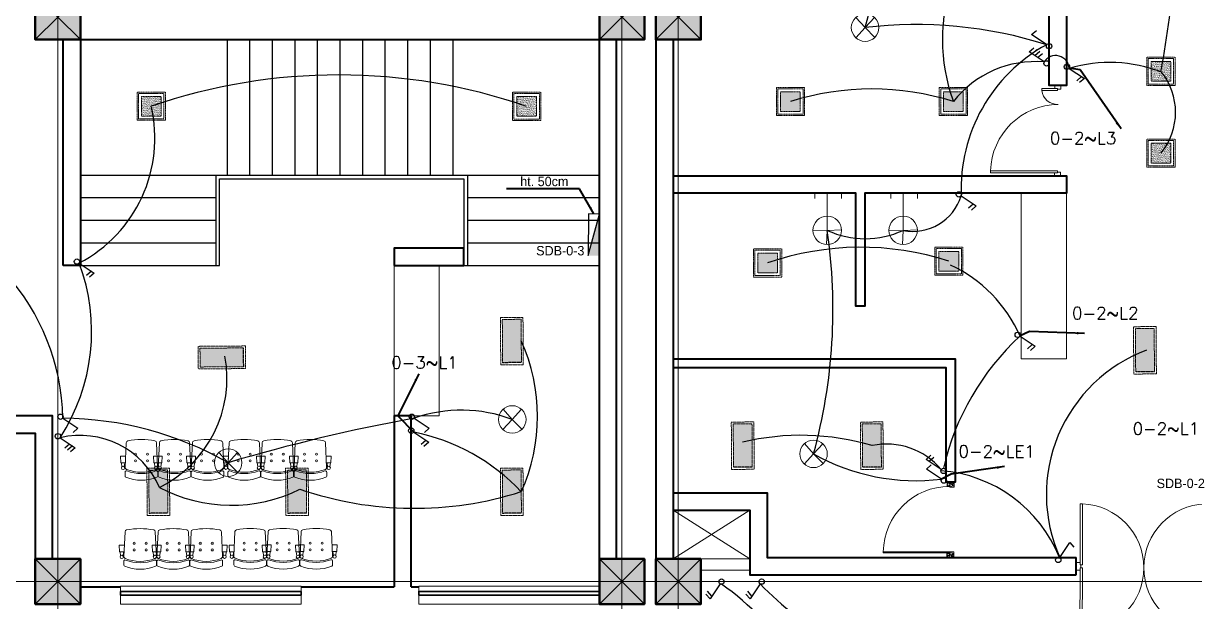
# Model space of a CAD drawing. Header units: millimetres. Extents: x 2402294 to 3337895, y 3394997 to 3969149.
# Drawn here: x 2451932 to 2467505, y 3896859 to 3904540 of the extents above; entities that cross this region are included whole.
import ezdxf

# ---------------------------------------------------------------- set-up
doc = ezdxf.new("R2010")
doc.units = ezdxf.units.MM
doc.header["$MEASUREMENT"] = 0
doc.linetypes.add('CENTER', pattern=[2, 1.25, -0.25, 0.25, -0.25])
doc.linetypes.add('DASHED', pattern=[0.75, 0.5, -0.25])
for name, color, linetype, lineweight in [('0newfurnture', 30, 'Continuous', 15), ('4 DB BOXES', 3, 'Continuous', 25), ('5 DB BOXES', 3, 'Continuous', 25), ('centreline', 52, 'CENTER', 5), ('Column-0.5', 14, 'Continuous', 50), ('conduit Light & fan City', 30, 'Continuous', 5), ('door', 41, 'Continuous', 5), ('Door Opening-0.09', 253, 'Continuous', 9), ('Furniture Hospital-0.09', 44, 'Continuous', 9), ('Hatch', 9, 'Continuous', 9), ('hidden lines', 205, 'DASHED', 5), ('Sill Level', 140, 'Continuous', 20), ('stairs', 6, 'Continuous', 25), ('Switches', 173, 'Continuous', 15), ('WALL 0.2', 7, 'Continuous', 20), ('wall 0.4', 7, 'Continuous', 40), ('WINDOW', 152, 'Continuous', 30), ('Windows Plan', 152, 'Continuous', 35)]:
    doc.layers.add(name, color=color, linetype=linetype, lineweight=lineweight)
for name, color, linetype in [('1 x 4 recessed', 80, 'CENTER'), ('2 x 11 recessed', 60, 'CENTER'), ('ceilling fan', 3, 'Continuous'), ('emergencylight', 1, 'Continuous'), ('wire powered ups', 3, 'Continuous'), ('Wires', 1, 'Continuous')]:
    doc.layers.add(name, color=color, linetype=linetype)
doc.styles.add('arial.', font='arial.ttf')
doc.styles.add('romans', font='romans.shx')
doc.styles.get("Standard").update_dxf_attribs({"font": 'arial.ttf'})
doc.dimstyles.get("Standard").update_dxf_attribs({"dimtxt": 500, "dimasz": 100, "dimexe": 100, "dimexo": 200, "dimgap": 0.09, "dimtad": 0, "dimtoh": 1, "dimdec": 0, "dimzin": 0, "dimdsep": 46, "dimtxsty": 'Standard', "dimblk": 'DOT', "dimcen": 0, "dimclrd": 256, "dimclre": 256, "dimclrt": 256, "dimadec": 0, "dimazin": 0, "dimtfac": 1, "dimtdec": 0, "dimtofl": 0, "dimtmove": 0, "dimatfit": 3, "dimfxl": 1, "dimtolj": 1, "dimtzin": 0, "dimlwd": -1, "dimlwe": -1, "dimarcsym": 1})

# ---------------------------------------------------------------- blocks, each defined once
blk = doc.blocks.new('BANCAS')
at = {"layer": 'Furniture Hospital-0.09'}
for p, q in [((-0.236, -0.247), (-0.314, -0.247)), ((-0.309, -0.347), (-0.314, -0.247)), ((-0.241, -0.347), (-0.309, -0.347)), ((-0.294, -0.405), (-0.3, -0.347)), ((-0.256, -0.405), (-0.25, -0.347)), ((0.314, -0.25), (0.236, -0.25)), ((0.309, -0.35), (0.241, -0.35)), ((0.256, -0.409), (0.25, -0.35)), ((0.294, -0.409), (0.3, -0.35)), ((0.309, -0.35), (0.314, -0.25))]:
    blk.add_line(p, q, dxfattribs=at)
blk.add_lwpolyline([(0.227, -0.048, 0.346546), (0.203, -0.019, 0.095695), (-0.203, -0.019, 0.346546), (-0.227, -0.048), (-0.244, -0.417, 0.318973), (-0.225, -0.447, 0.193005), (0.225, -0.447, 0.318973), (0.244, -0.417)], format="xyb", close=True, dxfattribs=at)
blk.add_lwpolyline([(-0.245, -0.522), (-0.245, -0.489, -0.522832), (-0.218, -0.471, 0.18), (0.218, -0.471, -0.522832), (0.245, -0.489), (0.245, -0.547, -0.306573), (0.232, -0.565, -0.192782), (-0.232, -0.565, -0.306573), (-0.245, -0.547), (-0.245, -0.504)], format="xyb", dxfattribs=at)
for centre, radius in [((-0.09, -0.22), 0.015), ((-0.09, -0.32), 0.015), ((0.09, -0.22), 0.015), ((0.09, -0.32), 0.015), ((-0.275, -0.422), 0.025), ((0.275, -0.425), 0.025)]:
    blk.add_circle(centre, radius, dxfattribs=at)
blk = doc.blocks.new('A$C72AE6952')
at = {"ltscale": 20, "xscale": 800, "yscale": 800, "zscale": 800, "row_count": 1, "column_count": 3, "row_spacing": 0, "column_spacing": 440.0000000000001}
blk.add_blockref('BANCAS', (-440, 0), dxfattribs=at)
blk = doc.blocks.new("door 5'")
at = {"layer": 'door', "ltscale": 1000}
for points in [[(2177525, 4317078), (2177525, 4317062), (2177516, 4317062), (2177516, 4317020), (2177473, 4317020), (2177474, 4317105)], [(2177525, 4317062), (2177525, 4317105), (2177474, 4317105), (2177473, 4317020)], [(2177474, 4317105), (2177516, 4317105)], [(2178689, 4317076), (2178689, 4317060), (2178697, 4317060), (2178697, 4317018), (2178740, 4317018), (2178740, 4317104)], [(2178689, 4317060), (2178689, 4317104), (2178740, 4317104), (2178740, 4317018)], [(2177473, 4317020), (2177516, 4317020)], [(2178697, 4316120), (2178697, 4317060), (2178671, 4317060), (2178671, 4316120), (2178697, 4316120)], [(2178740, 4317018), (2178697, 4317018)]]:
    blk.add_lwpolyline(points, dxfattribs=at)
blk.add_lwpolyline([(2177516, 4316839), (2177516, 4317062), (2177543, 4317062), (2177543, 4316839)], close=True, dxfattribs=at)
at = {"layer": 'Door Opening-0.09', "ltscale": 1000}
for centre, radius, start, end in [((2177516, 4317062), 224, 276.6944, 2.344), ((2178697, 4317076), 957, 180.3416, 268.4244)]:
    blk.add_arc(centre, radius, start, end, dxfattribs=at)
at = {"layer": 'WINDOW', "ltscale": 5}
blk.add_line((2177474, 4317104), (2177474, 4317104), dxfattribs=at)
blk = doc.blocks.new('MAIN DOOR')
at = {"layer": 'door', "ltscale": 1000}
for points in [[(2313.47, 188.53), (2347.4, 188.53), (2347.4, 187.28), (2313.47, 187.28)], [(2381.32, 188.53), (2348.88, 188.53), (2348.88, 187.28), (2381.32, 187.28)]]:
    blk.add_lwpolyline(points, close=True, dxfattribs=at)
for points in [[(2346.08, 190.6), (2346.08, 188.53)], [(2348.88, 188.12), (2347.4, 188.12), (2347.4, 188.53), (2346.08, 188.53), (2346.08, 190.6), (2350.2, 190.6)], [(2347.4, 188.12), (2348.88, 188.12), (2348.88, 188.53), (2350.2, 188.53), (2350.2, 190.6), (2346.08, 190.6)], [(2350.2, 190.6), (2350.2, 188.53)], [(2313.41, 120.66), (2347.33, 120.66), (2347.33, 121.91), (2313.41, 121.91), (2313.41, 120.66)], [(2348.82, 121.07), (2347.33, 121.07), (2347.33, 120.66), (2346.01, 120.66), (2346.01, 118.6), (2350.14, 118.6)], [(2347.33, 121.07), (2348.82, 121.07), (2348.82, 120.66), (2350.14, 120.66), (2350.14, 118.6), (2346.01, 118.6)], [(2346.01, 118.6), (2346.01, 120.66)], [(2381.26, 120.66), (2348.82, 120.66), (2348.82, 121.91), (2381.26, 121.91), (2381.26, 120.66)], [(2350.14, 118.6), (2350.14, 120.66)]]:
    blk.add_lwpolyline(points, dxfattribs=at)
at = {"layer": 'Door Opening-0.09', "ltscale": 1000}
for centre, radius, start, end in [((2347.4, 188.53), 33.94, 182.11678, 357.88255), ((2347.33, 120.66), 33.95, 2.11669, 177.88264)]:
    blk.add_arc(centre, radius, start, end, dxfattribs=at)
at = {"layer": 'WINDOW', "ltscale": 5}
blk.add_line((2350.14, 190.6), (2350.14, 190.6), dxfattribs=at)
blk = doc.blocks.new('d1')
at = {"layer": 'door'}
for p, q in [((2442.75, 10745.72), (2408.32, 10745.72)), ((2442.75, 10746.15), (2408.33, 10746.15)), ((2408.33, 10746.15), (2408.33, 10745.72))]:
    blk.add_line(p, q, dxfattribs=at)
at = {"layer": 'door', "ltscale": 80}
for points in [[(2445, 10779.7), (2445, 10781.99), (2444.56, 10781.99), (2444.56, 10782.43), (2441.8, 10782.43), (2441.8, 10781.99), (2441.36, 10781.99), (2441.36, 10780.14), (2442.75, 10780.14), (2442.75, 10779.7)], [(2445, 10746.15), (2445, 10743.87), (2444.56, 10743.87), (2444.56, 10743.43), (2441.8, 10743.43), (2441.8, 10743.87), (2441.36, 10743.87), (2441.36, 10745.72), (2442.75, 10745.72), (2442.75, 10746.15)]]:
    blk.add_lwpolyline(points, close=True, dxfattribs=at)
at = {"layer": 'Door Opening-0.09', "ltscale": 80}
blk.add_arc((2442.75, 10745.72), 34.42, 90, 179.27403, dxfattribs=at)
at = {"layer": 'hidden lines'}
for centre, radius, start, end in [((2441.64, 10791.37), 9.82, 268.39858, 287.31577), ((2441.38, 10784.76), 4.22, 269.78991, 318.96751), ((2444.33, 10781.34), 2.81, 166.46517, 205.18019), ((2445.01, 10781.68), 2.48, 162.46714, 233.24176), ((2441.57, 10782.05), 3, 308.46813, 358.9527), ((2445.46, 10782.07), 1.81, 168.64751, 255.23191), ((2441.64, 10734.49), 9.82, 72.68423, 91.60142), ((2441.38, 10741.1), 4.22, 41.03249, 90.21009), ((2444.33, 10744.52), 2.81, 154.81981, 193.53483), ((2445.01, 10744.18), 2.48, 126.75824, 197.53286), ((2441.57, 10743.81), 3, 1.0473, 51.53187), ((2445.46, 10743.79), 1.81, 104.76809, 191.35249)]:
    blk.add_arc(centre, radius, start, end, dxfattribs=at)
blk = doc.blocks.new('2ft column')
at = {"layer": 'Hatch', "ltscale": 5}
h = blk.add_hatch(color=256, dxfattribs=at)
h.dxf.hatch_style = 1
h.paths.add_polyline_path([(2207385, 4176559), (2207985, 4176559), (2207985, 4175959), (2207385, 4175959)])
at = {"layer": 'Column-0.5', "ltscale": 5}
blk.add_lwpolyline([(2207385, 4176559), (2207985, 4176559), (2207985, 4175959), (2207385, 4175959)], close=True, dxfattribs=at)
at = {"layer": 'Defpoints', "ltscale": 5}
for points in [[(2207985, 4176559), (2207385, 4175959)], [(2207985, 4175959), (2207385, 4176559)]]:
    blk.add_lwpolyline(points, dxfattribs=at)
blk = doc.blocks.new('main grid')
at = {"layer": 'centreline', "ltscale": 5}
for p, q in [((2533911, 4018930), (2533911, 3991299)), ((2541411, 4018930), (2541411, 3976624)), ((2542161, 4018930), (2542161, 3976624)), ((2559388, 3996172), (2515045, 3996172)), ((2559988, 3996172), (2515645, 3996172))]:
    blk.add_line(p, q, dxfattribs=at)
at = {"layer": 'Hatch'}
for p in [(326226, -172587), (333726, -172587), (326226, -180087), (333726, -180087)]:
    blk.add_blockref('2ft column', p, dxfattribs=at)
at = {"layer": 'Hatch', "xscale": -1}
for p in [(4749846, -172587), (4749846, -180087)]:
    blk.add_blockref('2ft column', p, dxfattribs=at)
blk = doc.blocks.new('w1')
at = {"layer": 'Sill Level'}
blk.add_lwpolyline([(2460641, 3827503), (2460641, 3825103), (2460401, 3825103), (2460401, 3827503)], close=True, dxfattribs=at)
at = {"layer": 'Windows Plan'}
blk.add_lwpolyline([(2460521, 3825103), (2460521, 3827503), (2460473, 3827503), (2460473, 3825103)], close=True, dxfattribs=at)
blk = doc.blocks.new('2 ft panel')
at = {"layer": '1 x 4 recessed', "lineweight": 0}
h = blk.add_hatch(dxfattribs=at)
h.set_pattern_fill('AR-SAND', color=256, scale=6.25)
h.set_pattern_definition([(37.5, (-417982.219, 97562.351), (-0.39370849, 12.04264856), [0, -9.5, 0, -10.625, 0, -10.15625]), (7.5, (-417982.219, 97562.351), (11.0611044, 17.6384129), [0, -5.125, 0, -8.5625, 0, -3.28125]), (327.5, (-417989.906, 97562.351), (19.46338664, 0.03536908), [0, -3.125, 0, -11.25, 0, -14.6875]), (317.5, (-417989.906, 97562.351), (18.7882913, 5.4854723), [0, -1.5625, 0, -7.375, 0, -8.4375])])
h.paths.add_polyline_path([(287, -125), (287, 125), (-288, 125), (-288, -125)])
at = {"layer": '1 x 4 recessed'}
blk.add_line((287, 125), (287, -125), dxfattribs=at)
at = {"layer": '1 x 4 recessed', "lineweight": 0}
for points in [[(316, -150), (-313, -150), (-313, 150), (316, 150)], [(287, -125), (-288, -125), (-288, 125), (287, 125)], [(316, 150), (316, -150)]]:
    blk.add_lwpolyline(points, dxfattribs=at)
blk = doc.blocks.new('1by1 15w')
at = {"layer": '2 x 11 recessed', "lineweight": 0, "true_color": 0xffffff}
h = blk.add_hatch(dxfattribs=at)
h.set_pattern_fill('DOTS', scale=7.6)
h.set_pattern_definition([(0, (-24150.00014, -28906.40267), (0.2375, 0.475), [0, -0.475])])
h.paths.add_polyline_path([(111699, 133932), (111912, 133932), (111912, 133720), (111699, 133720)])
at = {"layer": '2 x 11 recessed', "lineweight": 0}
for points in [[(111654, 133978), (111958, 133978), (111958, 133674), (111654, 133674)], [(111669, 133963), (111942, 133963), (111942, 133689), (111669, 133689)], [(111699, 133932), (111912, 133932), (111912, 133720), (111699, 133720)]]:
    blk.add_lwpolyline(points, close=True, dxfattribs=at)
blk = doc.blocks.new('1by1 6w')
at = {"layer": '2 x 11 recessed', "lineweight": 0}
h = blk.add_hatch(dxfattribs=at)
h.set_pattern_fill('AR-SAND', color=256, scale=7.6)
h.set_pattern_definition([(37.5, (-507751.777, 116886.896), (-0.47874952, 14.64386064), [0, -11.552, 0, -12.92, 0, -12.35]), (7.5, (-507751.777, 116886.896), (13.45030296, 21.4483101), [0, -6.232, 0, -10.412, 0, -3.99]), (327.5, (-507761.125, 116886.896), (23.66747815, 0.0430088), [0, -3.8, 0, -13.68, 0, -17.86]), (317.5, (-507761.125, 116886.896), (22.8465622, 6.6703343), [0, -1.9, 0, -8.968, 0, -10.26])])
h.paths.add_polyline_path([(-106, 106), (106, 106), (106, -106), (-106, -106)])
for points in [[(-152, 152), (152, 152), (152, -152), (-152, -152)], [(-137, 137), (137, 137), (137, -137), (-137, -137)], [(-106, 106), (106, 106), (106, -106), (-106, -106)]]:
    blk.add_lwpolyline(points, close=True, dxfattribs=at)
blk = doc.blocks.new('2 WAY')
at = {"layer": 'Switches', "lineweight": 30}
for p, q in [((1.76, 2.13), (6.02, 8.52)), ((5.27, 7.27), (7.02, 5.26)), ((6.02, 8.52), (7.78, 6.51))]:
    blk.add_line(p, q, dxfattribs=at)
blk.add_circle((1.13, 1.13), 1.13, dxfattribs=at)
blk = doc.blocks.new('3 WAY')
at = {"layer": 'Switches', "lineweight": 30}
for p, q in [((1.76, 2.13), (6.02, 8.52)), ((4.51, 6.01), (6.27, 4.01)), ((5.27, 7.27), (7.02, 5.26)), ((6.02, 8.52), (7.78, 6.51))]:
    blk.add_line(p, q, dxfattribs=at)
blk.add_circle((1.13, 1.13), 1.13, dxfattribs=at)
blk = doc.blocks.new('4 WAY')
at = {"layer": 'Switches', "lineweight": 30}
for p, q in [((1.76, 2.13), (6.02, 8.52)), ((4.51, 6.01), (6.27, 4.01)), ((5.27, 7.27), (7.02, 5.26)), ((6.02, 8.52), (7.78, 6.51)), ((3.64, 4.89), (5.39, 2.88))]:
    blk.add_line(p, q, dxfattribs=at)
blk.add_circle((1.13, 1.13), 1.13, dxfattribs=at)
blk = doc.blocks.new('1 WAY')
at = {"layer": 'Switches', "lineweight": 30}
for p, q in [((1.76, 2.13), (6.02, 8.52)), ((6.02, 8.52), (7.78, 6.51))]:
    blk.add_line(p, q, dxfattribs=at)
blk.add_circle((1.13, 1.13), 1.13, dxfattribs=at)
blk = doc.blocks.new('emergency')
at = {"layer": 'conduit Light & fan City'}
for p, q in [((0, 0), (-124, -135)), ((-122, 136), (0, 0)), ((124, 135), (0, 0)), ((0, 0), (129, -129))]:
    blk.add_line(p, q, dxfattribs=at)
blk.add_circle((0, 0), 183, dxfattribs=at)
blk = doc.blocks.new('wallemergency')
at = {"layer": 'conduit Light & fan City'}
for p, q in [((129, -130), (129, -607)), ((-53, -606), (-53, -537)), ((289, -607), (289, -537)), ((-53, -606), (289, -607))]:
    blk.add_line(p, q, dxfattribs=at)
at = {"layer": 'conduit Light & fan City', "rotation": 314.9259662042996}
blk.add_blockref('emergency', (129, -130), dxfattribs=at)
blk = doc.blocks.new('FDB')
at = {"layer": '4 DB BOXES'}
blk.add_hatch(color=256, dxfattribs=at).paths.add_polyline_path([(-65075.48, -197982.42), (-65075.48, -197977), (-65095.76, -197982.42)])
for p, q in [((-65095.76, -197982.42), (-65095.76, -197977)), ((-65095.76, -197977), (-65075.48, -197977)), ((-65075.48, -197977), (-65095.76, -197982.42)), ((-65075.48, -197982.42), (-65095.76, -197982.42))]:
    blk.add_line(p, q, dxfattribs=at)
blk = doc.blocks.new('_Dot')
at = {"color": 0, "linetype": 'ByBlock', "lineweight": -2}
blk.add_line((-0.5, 0), (-1, 0), dxfattribs=at)
at = {"color": 0, "linetype": 'ByBlock', "lineweight": -3, "const_width": 0.5}
blk.add_lwpolyline([(-0.25, 0, 1), (0.25, 0, 1)], format="xyb", close=True, dxfattribs=at)

msp = doc.modelspace()

# ---------------------------------------------------------------- linework, layer by layer
at = {"layer": 'centreline', "ltscale": 5}
for p, q in [((2452390.3, 3919883.3), (2452390.3, 3892252.5)), ((2484358.3, 3897125.2), (2441838.8, 3897125.2))]:
    msp.add_line(p, q, dxfattribs=at)
at = {"layer": 'Furniture Hospital-0.09', "ltscale": 30}
for points in [[(2465800.3, 3902285.2), (2465200.3, 3902285.2), (2465200.3, 3900085.2), (2465800.3, 3900085.2)], [(2457460.3, 3901325.2), (2456860.3, 3901325.2), (2456860.3, 3899325.2), (2457460.3, 3899325.2)]]:
    msp.add_lwpolyline(points, close=True, dxfattribs=at)
at = {"layer": 'Hatch', "ltscale": 5}
for points in [[(2461590.3, 3898075.2), (2460570.3, 3897425.2)], [(2460570.3, 3898075.2), (2461590.3, 3897425.2)]]:
    msp.add_lwpolyline(points, dxfattribs=at)
at = {"layer": 'stairs', "ltscale": 5}
for points in [[(2454640.3, 3904325.2), (2454640.3, 3902525.2)], [(2454940.3, 3904325.2), (2454940.3, 3902525.2)], [(2455240.3, 3904325.2), (2455240.3, 3902525.2)], [(2455540.3, 3904325.2), (2455540.3, 3902525.2)], [(2455840.3, 3904325.2), (2455840.3, 3902525.2)], [(2456140.3, 3904325.2), (2456140.3, 3902525.2)], [(2456440.3, 3904325.2), (2456440.3, 3902525.2)], [(2456740.3, 3904325.2), (2456740.3, 3902525.2)], [(2457040.3, 3904325.2), (2457040.3, 3902525.2)], [(2457340.3, 3904325.2), (2457340.3, 3902525.2)], [(2457640.3, 3904325.2), (2457640.3, 3902525.2)], [(2452690.3, 3902525.2), (2459590.3, 3902525.2)], [(2454490.3, 3902525.2), (2454490.3, 3901325.2), (2454540.3, 3901325.2), (2454540.3, 3902475.2), (2457790.3, 3902475.2), (2457790.3, 3901325.2), (2457840.3, 3901325.2), (2457840.3, 3902525.2)], [(2452690.3, 3902225.2), (2454490.3, 3902225.2)], [(2457840.3, 3902225.2), (2459590.3, 3902225.2)], [(2452690.3, 3901925.2), (2454490.3, 3901925.2)], [(2457840.3, 3901925.2), (2459590.3, 3901925.2)], [(2452690.3, 3901625.2), (2454490.3, 3901625.2)], [(2457840.3, 3901625.2), (2459590.3, 3901625.2)], [(2452690.3, 3901325.2), (2454490.3, 3901325.2)], [(2457840.3, 3901325.2), (2459590.3, 3901325.2)]]:
    msp.add_lwpolyline(points, dxfattribs=at)
at = {"layer": 'WALL 0.2', "ltscale": 5}
for points in [[(2460940.3, 3897425.2), (2461590.3, 3897425.2)], [(2460940.3, 3897275.2), (2461590.3, 3897275.2)]]:
    msp.add_lwpolyline(points, dxfattribs=at)
at = {"layer": 'wall 0.4', "ltscale": 5}
for p, q in [((2452460.3, 3901325.2), (2452460.3, 3904325.2)), ((2452690.3, 3904325.2), (2452690.3, 3901325.2)), ((2452690.3, 3901325.2), (2452460.3, 3901325.2)), ((2462538.4, 3897442.9), (2464202.6, 3897442.9)), ((2465930.4, 3897212.9), (2465930.4, 3897442.9))]:
    msp.add_line(p, q, dxfattribs=at)
for points in [[(2460570.3, 3911825.2), (2460570.3, 3906195.2), (2465570.3, 3906195.2), (2465570.3, 3906365.2), (2465800.3, 3906365.2), (2465800.3, 3903715.2), (2465570.3, 3903715.2), (2465570.3, 3905965.2), (2460570.3, 3905965.2), (2460570.3, 3904925.2)], [(2452690.3, 3904325.2), (2459590.3, 3904325.2)], [(2459590.3, 3904325.2), (2459590.3, 3897425.2)], [(2459820.3, 3897425.2), (2459820.3, 3904325.2)], [(2460340.3, 3904325.2), (2460340.3, 3897425.2)], [(2460570.3, 3904325.2), (2460570.3, 3897425.2)], [(2460570.3, 3902515.2), (2465800.3, 3902515.2), (2465800.3, 3902285.2), (2463122.6, 3902285.2), (2463122.6, 3900785.2), (2463002.6, 3900785.2), (2463002.6, 3902285.2), (2460570.3, 3902285.2)], [(2460570.3, 3900085.2), (2464322.6, 3900085.2), (2464322.6, 3898446.7), (2464202.6, 3898446.7)], [(2464202.6, 3898446.7), (2464202.6, 3899965.2), (2460570.3, 3899965.2)], [(2452320.3, 3897425.2), (2452320.3, 3899325.2), (2451140.3, 3899325.2), (2451140.3, 3899095.2), (2452090.3, 3899095.2), (2452090.3, 3897425.2)], [(2457090.3, 3897055.2), (2457090.3, 3899325.2), (2456860.3, 3899325.2), (2456860.3, 3897055.2)], [(2460570.3, 3898305.2), (2461820.3, 3898305.2), (2461820.3, 3897442.9), (2465930.4, 3897442.9)], [(2460570.3, 3898075.2), (2461590.3, 3898075.2), (2461590.3, 3897212.9), (2465930.4, 3897212.9)], [(2452690.3, 3897055.2), (2453225.2, 3897055.2)], [(2455625.2, 3897055.2), (2456860.3, 3897055.2)], [(2457090.3, 3897055.2), (2457190.3, 3897055.2)]]:
    msp.add_lwpolyline(points, dxfattribs=at)
msp.add_lwpolyline([(2456860.3, 3901325.2), (2457790.3, 3901325.2), (2457790.3, 3901555.2), (2456860.3, 3901555.2)], close=True, dxfattribs=at)
at = {"layer": 'wire powered ups', "ltscale": 5}
for centre, radius, start, end in [((2459125.4, 3905668.7), 4170.3, 343.49794, 17.47815), ((2463802.8, 3898743.6), 5780.6, 72.52255, 96.74468), ((2466581.6, 3902341.2), 2181.4, 118.55359, 182.40571), ((2463761.4, 3902448.4), 670.8, 258.69649, 342.75669), ((2449487.3, 3899231.9), 2970.4, 1.21923, 82.30532), ((2455444.1, 3900740.1), 7253.1, 344.6633, 8.32769), ((2463125.3, 3902885.9), 1206, 245.26479, 294.73683), ((2452416.1, 3894758.5), 4536.8, 60.43044, 89.48397), ((2461448.4, 3875729.8), 23958, 100.38774, 106.47279), ((2457757.7, 3897491), 1910.7, 69.31174, 109.22283), ((2463800.5, 3901243.6), 2778.4, 240.65423, 277.01594), ((2464799.7, 3900054), 4265.2, 223.95137, 257.22767)]:
    msp.add_arc(centre, radius, start, end, dxfattribs=at)
at = {"layer": 'Wires', "ltscale": 5}
for centre, radius, start, end in [((2455625.4, 3906081.3), 11638.5, 349.21476, 17.48639), ((2466562.8, 3904324.5), 2409.9, 160.03764, 199.96236), ((2465658, 3903930.9), 181.6, 3.71755, 147.73493), ((2465389.1, 3902645.4), 1387.3, 85.22913, 141.8786), ((2466379.4, 3902150.9), 1871.4, 68.40128, 106.77769), ((2456124.8, 3896162.6), 7692.8, 71.04373, 108.90668), ((2466394.5, 3903359.8), 858, 320.68642, 39.31358), ((2463214.5, 3900099.5), 3570.6, 72.33979, 107.66021), ((2451811.3, 3903016.4), 1869.5, 297.45429, 13.10642), ((2463066.9, 3897773.3), 3793, 72.02505, 109.06819), ((2450241, 3900447.5), 2597.9, 327.10139, 20.4826), ((2463470.1, 3899633.3), 1871.6, 23.64103, 65.02936), ((2467495, 3897875.9), 3411.9, 132.63886, 167.23911), ((2456343.7, 3899319.9), 2425.1, 335.60623, 24.39464), ((2453025, 3899822.1), 1614, 296.41692, 10.58758), ((2467583.7, 3898278.2), 2049.2, 110.48851, 204.05543), ((2452685.5, 3897911.5), 1155.4, 23.74381, 103.16946), ((2456596.1, 3896470), 2691.7, 43.38468, 78.73947), ((2462271.6, 3895708), 3359.9, 73.60629, 103.41796), ((2463413.1, 3898008.3), 943, 39.9517, 101.82406), ((2463994.1, 3896755.5), 1847.5, 21.84395, 85.71395), ((2454698.7, 3900173.8), 2035.4, 241.99859, 296.5626), ((2457130.1, 3902755.8), 4658, 250.93865, 287.77697), ((2459666.5, 3894792), 2771, 358.62134, 56.02242)]:
    msp.add_arc(centre, radius, start, end, dxfattribs=at)

# ---------------------------------------------------------------- block references
at = {"layer": '0newfurnture', "ltscale": 5}
msp.add_blockref('main grid', (-81520.5, -99046.7), dxfattribs=at)
at = {"layer": '1 x 4 recessed', "xscale": 1.232584708463633, "yscale": 1.232584708463633, "zscale": 1.232584708463633}
for name, p in [('1by1 6w', (2467058.3, 3903903.4)), ('1by1 15w', (2324321.5, 3738550)), ('1by1 15w', (2326487.9, 3738550)), ('1by1 6w', (2453632.1, 3903440.4)), ('1by1 6w', (2458623.7, 3903438.2)), ('1by1 6w', (2467058.3, 3902816.3)), ('1by1 15w', (2324017.9, 3736406.4)), ('1by1 15w', (2326427.6, 3736429.4))]:
    msp.add_blockref(name, p, dxfattribs=at)
at = {"layer": '1 x 4 recessed'}
for p, rotation in [((2458427.3, 3900320.5), 270.4480127828098), ((2466845.1, 3900198.8), 270.4480127828098), ((2454569, 3900102.4), 0.4480127828097937), ((2461497.5, 3898931.7), 270.4480127828098), ((2463213.9, 3898931.7), 270.4480127828098), ((2453726.6, 3898319.3), 270.4480127828098), ((2455571.4, 3898319.3), 270.4480127828098), ((2458427.3, 3898319.3), 270.4480127828098)]:
    msp.add_blockref('2 ft panel', p, dxfattribs=dict(at, rotation=rotation))
at = {"layer": '5 DB BOXES', "xscale": -27.26879209834783, "yscale": 27.26879211394649, "zscale": 27.26879210264321, "rotation": 89.5057637808463}
msp.add_blockref('FDB', (-2954259.7, 2173560.6), dxfattribs=at)
at = {"layer": 'ceilling fan', "lineweight": -3, "xscale": 31.30765159497629, "yscale": 31.30765159497629, "zscale": 31.30765159497629}
for name, p, rotation in [('1 WAY', (2465605.6, 3904202.3), 90), ('4 WAY', (2465571.2, 3903972.9), 90), ('2 WAY', (2465772.9, 3903998), 270), ('2 WAY', (2464335.4, 3902304.5), 270), ('2 WAY', (2452608, 3901411.5), 270), ('2 WAY', (2465118, 3900438.8), 270), ('1 WAY', (2452390.3, 3899350.1), 270), ('1 WAY', (2457061.9, 3899350.1), 270), ('2 WAY', (2457055, 3899164.8), 270), ('3 WAY', (2452355.6, 3899091.4), 270), ('2 WAY', (2464202.6, 3898558.9), 89.99999999999999), ('1 WAY', (2464206.5, 3898431.1), 89.99999999999999), ('2 WAY', (2461250.4, 3897160.5), 180), ('2 WAY', (2461784, 3897160.5), 180)]:
    msp.add_blockref(name, p, dxfattribs=dict(at, rotation=rotation))
msp.add_blockref('1 WAY', (2465657.5, 3897376.2), dxfattribs=at)
at = {"layer": 'door', "xscale": 0.9473750180788149, "yscale": 0.9473750180788149, "zscale": 0.9473750180788149, "rotation": 269.9959866754369}
msp.add_blockref("door 5'", (-1624047.4, 5966885.6), dxfattribs=at)
at = {"layer": 'Door Opening-0.09'}
for name, p, xscale, yscale, zscale, rotation in [('d1', (2401453.6, 3622012.6), 25.64102998076803, 25.64102998076803, 25.64102998076803, 359.9666648857409), ('MAIN DOOR', (2462914.5, 3838628.6), -24.99999476308163, 24.99999476308163, 24.99999476308163, 269.9502640851987)]:
    msp.add_blockref(name, p, dxfattribs=dict(at, xscale=xscale, yscale=yscale, zscale=zscale, rotation=rotation))
at = {"layer": 'emergencylight'}
for p in [(2463124, 3904484.1), (2458432.7, 3899278.4), (2462438.9, 3898821.7), (2454654.9, 3898704.4)]:
    msp.add_blockref('emergency', p, dxfattribs=at)
at = {"layer": 'emergencylight', "xscale": 1.0368, "yscale": 1.0368, "zscale": 1.0368, "rotation": 180.0000000024164}
for p in [(2462754.6, 3901656.3), (2463763.9, 3901656.3)]:
    msp.add_blockref('wallemergency', p, dxfattribs=at)
at = {"layer": 'Furniture Hospital-0.09', "yscale": 1.107692350907673, "zscale": 1.107692306891935}
for p, xscale in [((2453893.7, 3899011.6), -1.107692350907673), ((2455355.8, 3899011.6), 1.107692350907673), ((2453877.1, 3897828.1), -1.107692350907673), ((2455339.2, 3897831.1), -1.107692350907673)]:
    msp.add_blockref('A$C72AE6952', p, dxfattribs=dict(at, xscale=xscale))
at = {"layer": 'wall 0.4', "rotation": 270}
msp.add_blockref('w1', (-1371877.7, 6357466.2), dxfattribs=at)
at = {"layer": 'wall 0.4', "xscale": -1, "rotation": 90}
msp.add_blockref('w1', (6284693.2, 6357466.2), dxfattribs=at)

# ---------------------------------------------------------------- texts
at = {"layer": 'wall 0.4', "color": 5, "ltscale": 5, "style": 'romans'}
for s, p in [('0-2~L3', (2465581.3, 3902934.5)), ('0-2~L2', (2465876.5, 3900609.4)), ('0-3~L1', (2456823.6, 3899954.1)), ('0-2~L1', (2466682.1, 3899076.6)), ('0-2~LE1', (2464366.4, 3898772.5))]:
    msp.add_text(s, height=162.3, dxfattribs=at).set_placement(p)
at = {"layer": 'wire powered ups', "ltscale": 5, "char_height": 125, "attachment_point": 9, "rotation": 359.99923, "style": 'arial.'}
for s, insert in [('{\\fStylus BT|b0|i0|c0|p34;ht. 50cm}', (2459179.3, 3902376.5)), ('{\\fStylus BT|b0|i0|c0|p34;SDB-0-3}', (2459391.8, 3901456.3)), ('{\\fStylus BT|b0|i0|c0|p34;SDB-0-2}', (2467641.8, 3898365))]:
    msp.add_mtext(s, dxfattribs=dict(at, insert=insert))

# ---------------------------------------------------------------- leaders
at = {"layer": 'wall 0.4', "ltscale": 5}
for points, override in [([(2466528.4, 3903137.5), (2465983.7, 3903924.4), (2465837.9, 3903946.6)], {"dimfxl": 500, "dimfxlon": 1}), ([(2459518.8, 3902008.6), (2459327.8, 3902344), (2458356.3, 3902344)], {"dimgap": 0.09, "dimtad": 0, "dimfxl": 500, "dimfxlon": 1}), ([(2466040.5, 3900421.7), (2465310.8, 3900449), (2465177.2, 3900386.5)], {"dimfxl": 500, "dimfxlon": 1}), ([(2457192.4, 3899886.6), (2456911.5, 3899325.2), (2457121.7, 3899109.8)], {"dimfxl": 500, "dimfxlon": 1}), ([(2464977.5, 3898652.7), (2464269.3, 3898549.7), (2464139.9, 3898486)], {"dimfxl": 500, "dimfxlon": 1})]:
    msp.add_leader(points, dimstyle='Standard', override=override, dxfattribs=at)

doc.saveas('drawing.dxf')
